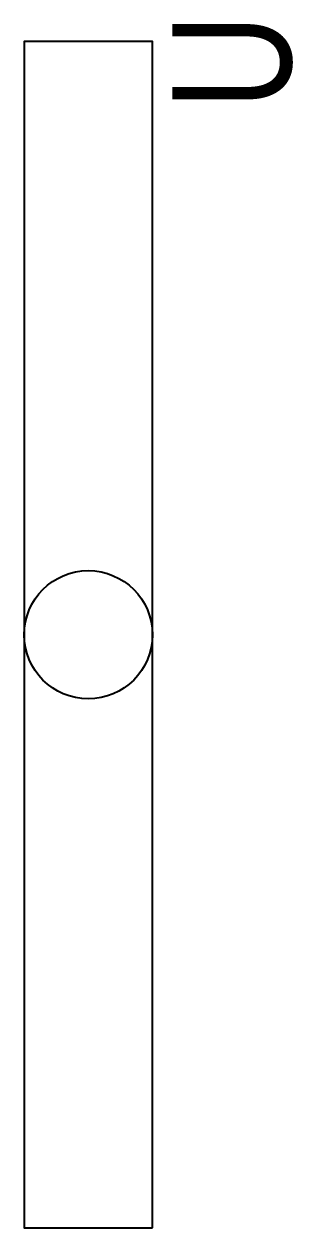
# Model space of a CAD drawing. Header units: millimetres. Extents: x -48783 to 40488, y 6477 to 32964.
# Drawn here: x 14574.9 to 14608.8, y 11840 to 11992.2 of the extents above; entities that cross this region are included whole.
import ezdxf
from ezdxf.enums import TextEntityAlignment as Align

# ---------------------------------------------------------------- set-up
doc = ezdxf.new("R2010")
doc.units = ezdxf.units.MM
doc.header["$LTSCALE"] = 100
doc.layers.add('0-XREF', color=7, linetype='Continuous')
doc.layers.add('188K-SM-06-F1-L20-ELEC-LIGHT-Y2257103$0$E-LIGHT(W)-U XLPE', color=8, linetype='Continuous')
doc.styles.add('188K-SM-06-F1-L20-ELEC-LIGHT-Y2257103$0$Standard', font='arial.ttf')

# ---------------------------------------------------------------- blocks, each defined once
blk = doc.blocks.new('*U81')
at = {"ltscale": 600}
blk.add_lwpolyline([(-75, -8.1), (75, -8.1), (75, 8.1), (-75, 8.1)], close=True, dxfattribs=at)
blk.add_circle((0, 0), 8.1, dxfattribs=at)
at = {"style": '188K-SM-06-F1-L20-ELEC-LIGHT-Y2257103$0$Standard', "width": 0.8}
blk.add_text('U', height=15, rotation=360, dxfattribs=at).set_placement((78.5, -18.1), align=Align.MIDDLE_RIGHT)
blk = doc.blocks.new('188K-SM-06-F1-L20-ELEC-LIGHT-Y2257103')
at = {"layer": '188K-SM-06-F1-L20-ELEC-LIGHT-Y2257103$0$E-LIGHT(W)-U XLPE', "rotation": 90}
blk.add_blockref('*U81', (14583, 11915), dxfattribs=at)

msp = doc.modelspace()

# ---------------------------------------------------------------- block references
at = {"layer": '0-XREF'}
msp.add_blockref('188K-SM-06-F1-L20-ELEC-LIGHT-Y2257103', (0, 0), dxfattribs=at)

doc.saveas('drawing.dxf')
